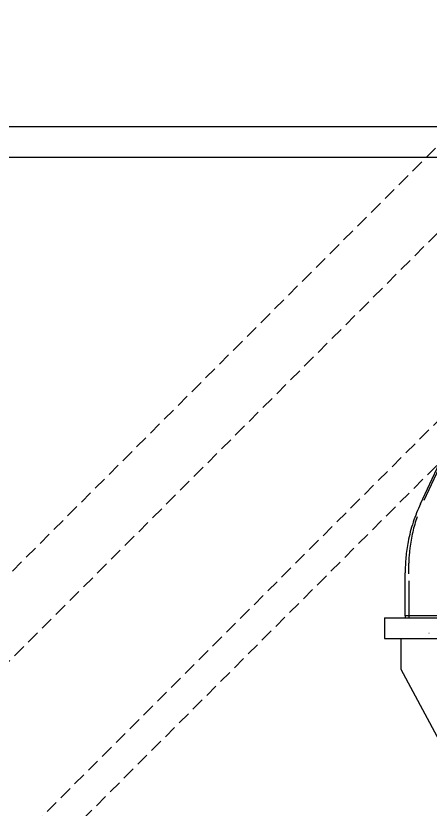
# Model space of a CAD drawing. Header units: millimetres. Extents: x -962 to 79815, y -55582 to 115780.
# Drawn here: x 13879 to 14341, y 79929 to 80813 of the extents above; entities that cross this region are included whole.
import ezdxf

# ---------------------------------------------------------------- set-up
doc = ezdxf.new("R2010")
doc.units = ezdxf.units.MM
doc.linetypes.add('HIDDEN', pattern=[9.525, 6.35, -3.175])
doc.linetypes.add('PHANTOM', pattern=[63.5, 31.75, -6.35, 6.35, -6.35, 6.35, -6.35])
doc.layers.add('02-Rotation', color=6, linetype='HIDDEN')

# ---------------------------------------------------------------- blocks, each defined once
blk = doc.blocks.new('*U167')
for p, q in [((-1800, 85), (1800, 85)), ((-1800, 70), (1800, 70))]:
    blk.add_line(p, q)
blk = doc.blocks.new('*U168')
for p, q in [((-1766.35, -1554.22), (1554.22, 1766.35)), ((-1332.9, -1212.69), (1212.69, 1332.9)), ((-1322.29, -1223.29), (1223.29, 1322.29)), ((-1787.57, -1533.01), (-176.78, 77.78))]:
    blk.add_line(p, q)
blk = doc.blocks.new('*U170')
at = {"color": 7, "linetype": 'Continuous', "lineweight": 25}
for p, q in [((-187.51, -99.23), (-169.94, -61.57)), ((-195, -154), (-195, -133.04)), ((-193.16, -136.82), (-193.16, -154)), ((-193.16, -154), (-195, -154)), ((-175.16, -154), (-193.16, -154)), ((-205, -155), (-137, -155)), ((-205, -155), (-205, -165)), ((-205, -165), (-137, -165)), ((-197, -165), (-197, -180)), ((-197, -180), (-137, -292.5))]:
    blk.add_line(p, q, dxfattribs=at)
at = {"color": 8, "linetype": 'Continuous', "lineweight": 25}
blk.add_line((-169.1, -61.7), (-185.88, -97.68), dxfattribs=at)
at = {"color": 7, "linetype": 'PHANTOM', "lineweight": 18}
for p, q in [((-183.32, -162.49), (-183.35, -162.44)), ((-185.29, -165), (-137, -165))]:
    blk.add_line(p, q, dxfattribs=at)
at = {"color": 7, "linetype": 'Continuous', "lineweight": 25}
blk.add_arc((-189.16, -154), 4, 180, 194.4754, dxfattribs=at)
for points, knots in [([(-187.51, -99.23), (-188.78, -102.23), (-191.32, -108.23), (-193.53, -117.07), (-194.79, -125.37), (-194.93, -130.49), (-195, -133.04)], [0, 0, 0, 0, 0.279266, 0.560177, 0.780734, 1, 1, 1, 1]), ([(-189.18, -105.63), (-189.57, -106.86), (-190.37, -109.36), (-191.33, -113.14), (-192.11, -116.99), (-192.62, -120.38), (-192.95, -123.35), (-193.15, -125.75), (-193.26, -128.15), (-193.32, -130.65), (-193.29, -132.44), (-193.27, -133.42)], [0, 0, 0, 0, 0.1334451, 0.272309, 0.4101448, 0.549551, 0.6369078, 0.731012, 0.8071125, 0.894936, 1, 1, 1, 1]), ([(-195, -154), (-194.99, -154.19), (-194.98, -154.53), (-194.91, -154.86), (-194.87, -155)], [0, 0, 0, 0, 0.559999, 1, 1, 1, 1])]:
    blk.add_open_spline(points, degree=3, knots=knots, dxfattribs=at)
blk = doc.blocks.new('00-Greenex-侧视总图-Far', base_point=(14757.76, 80496.07))
for name in ['*U167', '*U170']:
    blk.add_blockref(name, (14757.76, 80496.07))
at = {"layer": '02-Rotation'}
blk.add_blockref('*U168', (14757.76, 80496.07), dxfattribs=at)

msp = doc.modelspace()

# ---------------------------------------------------------------- block references
at = {"xscale": 2.282563780645988, "yscale": 2.282563780645988, "zscale": 2.282563780645988}
msp.add_blockref('00-Greenex-侧视总图-Far', (14757.76, 80496.07), dxfattribs=at)

doc.saveas('drawing.dxf')
